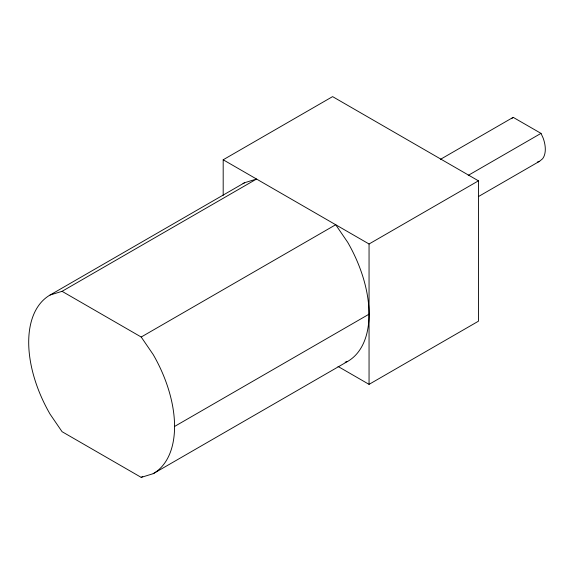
<?xml version="1.0" encoding="UTF-8"?>
<svg xmlns="http://www.w3.org/2000/svg" width="574" height="574" viewBox="0 0 574 574"><rect width="100%" height="100%" fill="white"/><g stroke="black" fill="none" stroke-linecap="round" stroke-linejoin="round"><path stroke-width="0.86" d="M511.585 118.682L513.185 117.347L541.002 133.369L543.148 138.069A25.787 14.888 60 0 1 542.566 158.776L539.553 161.287L478.386 196.595M223.186 195.311L223.186 159.78L332.59 96.619L478.451 180.832L478.451 321.196L369.053 384.358L338.021 366.442M50.06 295.029L244.553 182.74L256.549 179.038L62.057 291.327L50.06 295.029A103.141 59.553 60 0 0 50.06 414.127L62.057 431.684L141.204 477.381L153.208 473.679L347.693 361.39A103.141 59.553 60 0 0 347.693 242.293L335.697 224.735L141.204 337.024L62.057 291.327M440.409 159.364L513.185 117.347M468.219 175.386L541.002 133.369M223.186 159.78L369.053 243.993L478.451 180.832M174.568 426.46L369.053 314.172M141.204 477.381L142.754 476.485M345.125 362.187L347.693 361.39M141.204 337.024L153.208 354.581A103.141 59.553 60 0 1 153.208 473.679M369.053 243.993L369.053 384.358M243.082 183.637A103.141 59.553 60 0 1 244.553 182.74M539.553 161.287A25.787 14.888 60 0 1 537.314 162.062"/></g></svg>
